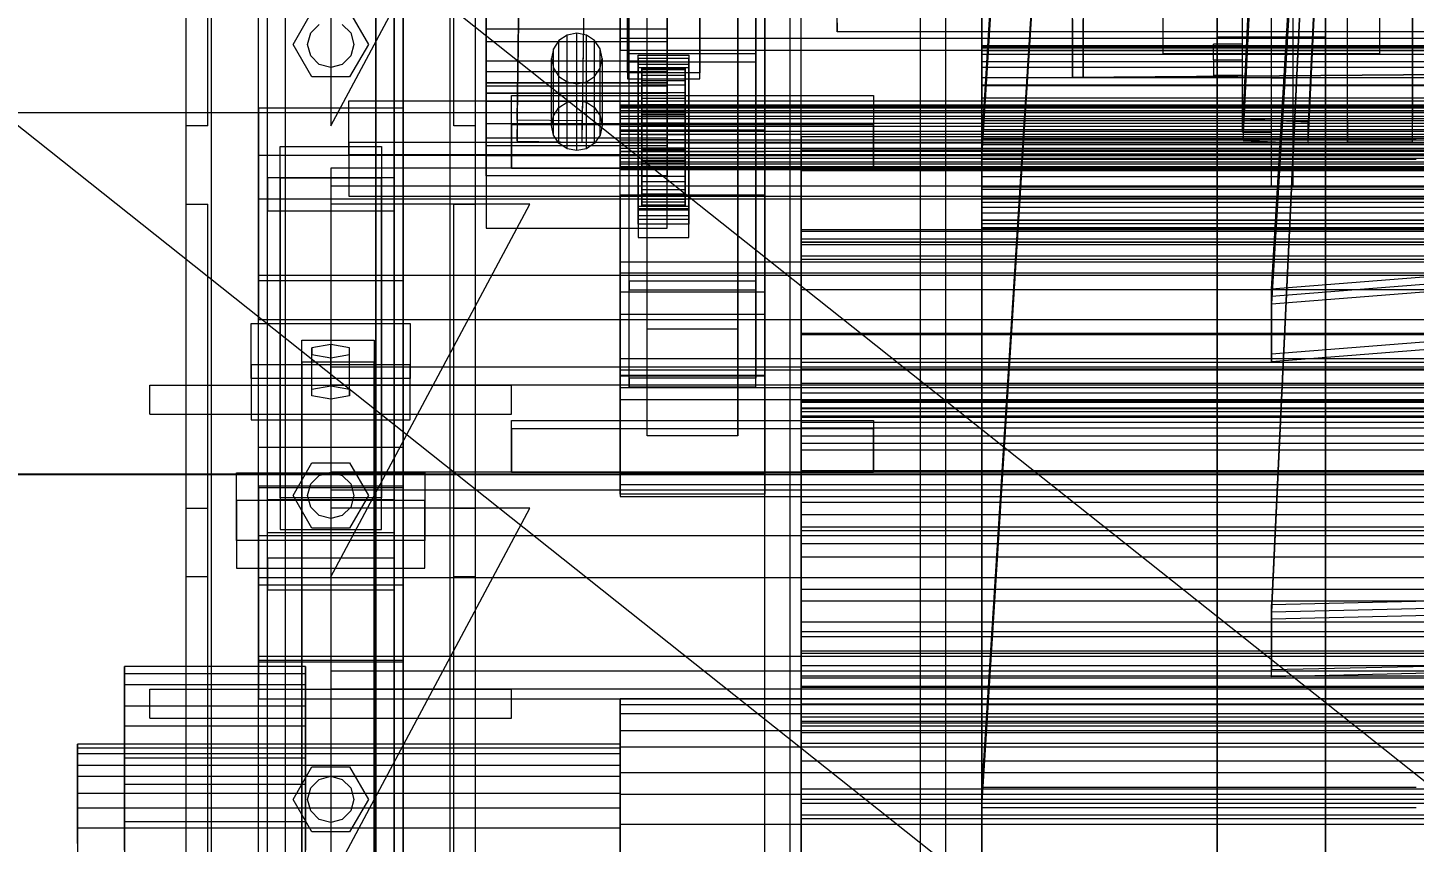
# Model space of a CAD drawing. Header units: millimetres. Extents: x -1970 to 34302, y -80068 to 6837.
# Drawn here: x -513.8 to -130.5, y -35401.8 to -35176.5 of the extents above; entities that cross this region are included whole.
import ezdxf

# ---------------------------------------------------------------- set-up
doc = ezdxf.new("R2010")
doc.units = ezdxf.units.MM
for name, color, linetype, lineweight in [('COTAS_O', 1, 'Continuous', 0), ('COTAS_P', 1, 'Continuous', 0), ('frontal_briquetadora', 7, 'Continuous', 0), ('frontal_C01', 7, 'Continuous', 0), ('frontal_C02', 7, 'Continuous', 0), ('frontal_C05', 7, 'Continuous', 0), ('frontal_C07', 7, 'Continuous', 0), ('frontal_mix-C02', 7, 'Continuous', 0), ('frontal_tolva-C01', 7, 'Continuous', 0), ('frontal_tolva_provisional', 7, 'Continuous', 0)]:
    doc.layers.add(name, color=color, linetype=linetype, lineweight=lineweight)
doc.dimstyles.new('R19_100', dxfattribs={"dimtxt": 250, "dimasz": 150, "dimexe": 150, "dimexo": 80, "dimgap": 100, "dimtad": 1, "dimtih": 1, "dimtoh": 1, "dimdsep": 46, "dimcen": 0.09, "dimadec": 0, "dimazin": 0, "dimtfac": 1, "dimtdec": 4, "dimtofl": 0, "dimtmove": 0, "dimatfit": 3, "dimfxl": 1, "dimtolj": 1, "dimtzin": 0, "dimarcsym": 0})

# ---------------------------------------------------------------- blocks, each defined once
blk = doc.blocks.new('*D41')
at = {"layer": 'COTAS_O', "color": 0, "lineweight": -2, "transparency": 16777216}
for p, q in [((-1480, -35920), (-1480, -35150)), ((490, -35920), (490, -35150)), ((-1330, -35300), (340, -35300))]:
    blk.add_line(p, q, dxfattribs=at)
at = {"layer": 'COTAS_O', "color": 0, "transparency": 16777216}
for points in [[(-1330, -35275), (-1330, -35325), (-1480, -35300)], [(340, -35275), (340, -35325), (490, -35300)]]:
    blk.add_solid(points, dxfattribs=at)
at = {"layer": 'Defpoints', "color": 0, "transparency": 16777216}
for p in [(490, -35300), (-1480, -36000), (490, -36000)]:
    blk.add_point(p, dxfattribs=at)
blk = doc.blocks.new('*D42')
at = {"layer": 'COTAS_P', "color": 0, "lineweight": -2, "transparency": 16777216}
for p, q in [((-724, -34900), (46, -34900)), ((-104, -35850), (-104, -35050)), ((-724, -36000), (46, -36000))]:
    blk.add_line(p, q, dxfattribs=at)
at = {"layer": 'COTAS_P', "color": 0, "transparency": 16777216}
for points in [[(-129, -35050), (-79, -35050), (-104, -34900)], [(-129, -35850), (-79, -35850), (-104, -36000)]]:
    blk.add_solid(points, dxfattribs=at)
at = {"layer": 'Defpoints', "color": 0, "transparency": 16777216}
for p in [(-804, -34900), (-104, -34900), (-804, -36000)]:
    blk.add_point(p, dxfattribs=at)
blk = doc.blocks.new('*D43')
at = {"layer": 'COTAS_P', "color": 0, "lineweight": -2, "transparency": 16777216}
for p, q in [((-804, -35920), (-804, -35150)), ((804, -35920), (804, -35150)), ((-654, -35300), (654, -35300))]:
    blk.add_line(p, q, dxfattribs=at)
at = {"layer": 'COTAS_P', "color": 0, "transparency": 16777216}
for points in [[(-654, -35275), (-654, -35325), (-804, -35300)], [(654, -35275), (654, -35325), (804, -35300)]]:
    blk.add_solid(points, dxfattribs=at)
at = {"layer": 'Defpoints', "color": 0, "transparency": 16777216}
for p in [(804, -35300), (-804, -36000), (804, -36000)]:
    blk.add_point(p, dxfattribs=at)

msp = doc.modelspace()

# ---------------------------------------------------------------- linework, layer by layer
at = {"layer": 'frontal_briquetadora'}
for p, q in [((-674.804, -34950), (340, -35756.525)), ((-720.639, -35041.307), (340, -35884.261))]:
    msp.add_line(p, q, dxfattribs=at)
at = {"layer": 'frontal_C01'}
for p, q in [((-250, -32681.31), (-250, -35586.788)), ((-250, -35591.549), (-250, -32686.07)), ((-470, -35975), (-470, -34032.596)), ((-463, -35975), (-463, -34032.596)), ((-397, -35975), (-397, -34032.596)), ((-390, -35975), (-390, -34032.596)), ((-470, -35975), (-470, -34793.537)), ((-463, -35975), (-463, -34793.537)), ((-397, -35975), (-397, -34793.537)), ((-390, -35975), (-390, -34793.537)), ((-450, -35198.763), (-450, -34833.511)), ((-410, -34833.511), (-410, -35198.763)), ((-228.298, -34851.15), (-250, -35207.289)), ((-250, -35213.008), (-228.298, -34856.869)), ((-450, -35246.391), (-450, -34881.139)), ((-410, -35246.391), (-410, -34881.139)), ((-450, -35292.538), (-450, -34927.286)), ((-410, -34927.286), (-410, -35292.538)), ((-442.5, -35575.013), (-442.5, -34933.521)), ((-417.5, -34933.521), (-417.5, -35575.013)), ((-447.5, -35218.011), (-447.5, -34941.771)), ((-412.5, -34941.771), (-412.5, -35218.011)), ((-447.5, -35227.142), (-447.5, -34950.902)), ((-412.5, -35227.142), (-412.5, -34950.902)), ((-442.5, -35600.645), (-442.5, -34959.153)), ((-417.5, -35600.645), (-417.5, -34959.153)), ((-450, -35330.64), (-450, -34965.388)), ((-410, -35330.64), (-410, -34965.388)), ((-200, -35071.254), (-200, -35183.653)), ((-140, -35183.653), (-140, -35083.745)), ((-185, -35483.3), (-185, -35086.74)), ((-155, -35086.74), (-155, -35483.3)), ((-185, -35092.828), (-185, -35489.388)), ((-155, -35489.388), (-155, -35092.828)), ((-200, -35159.839), (-200, -35183.653)), ((-140, -35183.653), (-140, -35159.839)), ((-185, -35179.112), (-185, -35173.024)), ((-185, -35570.047), (-185, -35173.024)), ((-155, -35173.024), (-155, -35179.112)), ((-155, -35173.024), (-155, -35570.047)), ((-155, -35179.112), (-185, -35179.112)), ((-185, -35179.112), (-185, -35576.135)), ((-155, -35576.135), (-155, -35179.112)), ((-200, -35183.653), (-140, -35183.653)), ((-410, -35198.763), (-450, -35198.763)), ((-450, -35198.763), (-450, -35246.391)), ((-450, -35564.015), (-450, -35198.763)), ((-410, -35246.391), (-410, -35198.763)), ((-410, -35198.763), (-410, -35564.015)), ((-300, -35232.406), (-300, -35206.577)), ((-300, -35206.577), (-300, -35210.404)), ((-300, -35206.577), (300, -35206.577)), ((-250, -35207.289), (-130, -35207.289)), ((-250, -35213.008), (-250, -35207.289)), ((-450, -35223.902), (-450, -35211.727)), ((-450, -35211.727), (450, -35211.727)), ((-450, -35245.066), (-450, -35211.727)), ((-300, -35210.404), (-300, -35235.722)), ((300, -35210.404), (-300, -35210.404)), ((-300, -35216.044), (-300, -35210.568)), ((-300, -35210.568), (-300, -35235.864)), ((300, -35210.568), (-300, -35210.568)), ((-130, -35213.008), (-250, -35213.008)), ((-300, -35240.609), (-300, -35216.044)), ((-300, -35216.044), (300, -35216.044)), ((-412.5, -35218.011), (-447.5, -35218.011)), ((-447.5, -35218.011), (-447.5, -35227.142)), ((-412.5, -35227.142), (-412.5, -35218.011)), ((450, -35223.902), (-450, -35223.902)), ((-450, -35223.902), (-450, -35257.241)), ((-447.5, -35227.142), (-412.5, -35227.142)), ((-300, -35235.722), (-300, -35232.406)), ((300, -35232.406), (-300, -35232.406)), ((-300, -35281.682), (-300, -35232.826)), ((-300, -35232.826), (300, -35232.826)), ((-300, -35234.953), (-300, -35232.826)), ((300, -35234.953), (-300, -35234.953)), ((-300, -35234.953), (-300, -35283.809)), ((-300, -35235.722), (300, -35235.722)), ((-300, -35235.864), (-300, -35240.609)), ((-300, -35235.864), (300, -35235.864)), ((300, -35236.544), (-300, -35236.544)), ((-300, -35236.544), (-300, -35284.172)), ((-300, -35236.544), (-300, -35239.588)), ((-300, -35287.216), (-300, -35239.588)), ((-300, -35239.588), (300, -35239.588)), ((300, -35240.609), (-300, -35240.609)), ((450, -35245.066), (-450, -35245.066)), ((-450, -35245.066), (-450, -35257.241)), ((-450, -35246.391), (-410, -35246.391)), ((-450, -35611.642), (-450, -35246.391)), ((-410, -35611.642), (-410, -35246.391)), ((-300, -35269.109), (-300, -35248.937)), ((-300, -35248.937), (-300, -35261.042)), ((-300, -35248.937), (300, -35248.937)), ((-452, -35273.564), (-452, -35258.345)), ((-452, -35258.345), (-408, -35258.345)), ((-452, -35269.775), (-452, -35258.345)), ((-450, -35257.241), (450, -35257.241)), ((-408, -35258.345), (-408, -35273.564)), ((-408, -35258.345), (-408, -35269.775)), ((-300, -35261.042), (-300, -35279.598)), ((300, -35261.042), (-300, -35261.042)), ((-300, -35274.803), (-300, -35261.49)), ((-300, -35261.49), (-300, -35279.986)), ((300, -35261.49), (-300, -35261.49)), ((-438, -35268.998), (-438, -35262.91)), ((-438, -35262.91), (-418, -35262.91)), ((-438, -35413.01), (-438, -35262.91)), ((-430, -35264.128), (-435.196, -35265.041)), ((-435.196, -35265.041), (-435.196, -35266.867)), ((-435.196, -35276.472), (-435.196, -35265.041)), ((-424.804, -35265.041), (-430, -35264.128)), ((-430, -35275.559), (-430, -35264.128)), ((-424.804, -35266.867), (-424.804, -35265.041)), ((-424.804, -35276.472), (-424.804, -35265.041)), ((-418, -35262.91), (-418, -35268.998)), ((-418, -35262.91), (-418, -35413.01)), ((-408, -35269.775), (-452, -35269.775)), ((-452, -35269.775), (-452, -35284.994)), ((-418, -35268.998), (-438, -35268.998)), ((-438, -35268.998), (-438, -35419.098)), ((-435.196, -35266.867), (-430, -35267.78)), ((-435.196, -35278.298), (-435.196, -35266.867)), ((-430, -35267.78), (-424.804, -35266.867)), ((-430, -35267.78), (-430, -35279.211)), ((-424.804, -35278.298), (-424.804, -35266.867)), ((-418, -35419.098), (-418, -35268.998)), ((-408, -35284.994), (-408, -35269.775)), ((-300, -35279.598), (-300, -35269.109)), ((300, -35269.109), (-300, -35269.109)), ((-408, -35273.564), (-452, -35273.564)), ((-452, -35273.564), (-452, -35284.994)), ((-408, -35284.994), (-408, -35273.564)), ((-300, -35307.851), (-300, -35270.858)), ((-300, -35270.858), (300, -35270.858)), ((-300, -35277.585), (-300, -35270.858)), ((-435.196, -35276.472), (-430, -35275.559)), ((-435.196, -35278.298), (-435.196, -35276.472)), ((-430, -35275.559), (-424.804, -35276.472)), ((-424.804, -35276.472), (-424.804, -35278.298)), ((-300, -35291.521), (-300, -35274.803)), ((-300, -35274.803), (300, -35274.803)), ((300, -35277.585), (-300, -35277.585)), ((-300, -35277.585), (-300, -35314.579)), ((-430, -35279.211), (-435.196, -35278.298)), ((-424.804, -35278.298), (-430, -35279.211)), ((-300, -35279.598), (300, -35279.598)), ((-300, -35279.986), (-300, -35291.521)), ((-300, -35279.986), (300, -35279.986)), ((-300, -35282.745), (-300, -35280.135)), ((-300, -35280.135), (-300, -35285.694)), ((300, -35280.135), (-300, -35280.135)), ((300, -35281.682), (-300, -35281.682)), ((-300, -35281.682), (-300, -35283.809)), ((300, -35281.934), (-300, -35281.934)), ((-300, -35281.934), (-300, -35315.571)), ((-300, -35281.934), (-300, -35289.333)), ((-452, -35284.994), (-408, -35284.994)), ((-300, -35293.346), (-300, -35282.745)), ((300, -35282.745), (-300, -35282.745)), ((-300, -35283.809), (300, -35283.809)), ((-300, -35284.172), (300, -35284.172)), ((-300, -35287.216), (-300, -35284.172)), ((-300, -35285.694), (-300, -35299.042)), ((300, -35285.694), (-300, -35285.694)), ((300, -35287.216), (-300, -35287.216)), ((-300, -35322.97), (-300, -35289.333)), ((-300, -35289.333), (300, -35289.333)), ((-450, -35330.64), (-450, -35292.538)), ((-450, -35292.538), (-410, -35292.538)), ((-450, -35474.007), (-450, -35292.538)), ((-410, -35292.538), (-410, -35330.64)), ((-410, -35292.538), (-410, -35474.007)), ((300, -35291.521), (-300, -35291.521)), ((-300, -35311.215), (-300, -35293.346)), ((300, -35293.346), (-300, -35293.346)), ((-300, -35299.042), (-300, -35319.271)), ((300, -35299.042), (-300, -35299.042)), ((-447.5, -35316.154), (-447.5, -35307.023)), ((-447.5, -35307.023), (-412.5, -35307.023)), ((-447.5, -35583.263), (-447.5, -35307.023)), ((-412.5, -35307.023), (-412.5, -35316.154)), ((-412.5, -35307.023), (-412.5, -35583.263)), ((300, -35307.851), (-300, -35307.851)), ((-300, -35307.851), (-300, -35314.579)), ((-300, -35335.135), (-300, -35311.215)), ((300, -35311.215), (-300, -35311.215)), ((-412.5, -35316.154), (-447.5, -35316.154)), ((-447.5, -35592.394), (-447.5, -35316.154)), ((-412.5, -35592.394), (-412.5, -35316.154)), ((-300, -35314.579), (300, -35314.579)), ((-300, -35315.571), (300, -35315.571)), ((-300, -35322.97), (-300, -35315.571)), ((-300, -35319.271), (-300, -35345.001)), ((300, -35319.271), (-300, -35319.271)), ((300, -35322.97), (-300, -35322.97)), ((-410, -35330.64), (-450, -35330.64)), ((-450, -35512.109), (-450, -35330.64)), ((-410, -35512.109), (-410, -35330.64)), ((-300, -35340.885), (-300, -35331.774)), ((-300, -35331.774), (-300, -35348.914)), ((-300, -35331.774), (300, -35331.774)), ((-300, -35363.475), (-300, -35335.135)), ((300, -35335.135), (-300, -35335.135)), ((-300, -35355.736), (-300, -35340.885)), ((300, -35340.885), (-300, -35340.885)), ((-300, -35358.712), (-300, -35343.493)), ((-300, -35343.493), (300, -35343.493)), ((-300, -35353.019), (-300, -35343.493)), ((-300, -35345.001), (-300, -35374.479)), ((300, -35345.001), (-300, -35345.001)), ((-300, -35348.914), (-300, -35355.736)), ((300, -35348.914), (-300, -35348.914)), ((-300, -35367.107), (-300, -35349.525)), ((-300, -35349.525), (-300, -35356.266)), ((300, -35349.525), (-300, -35349.525)), ((-487, -35358.227), (-487, -35353.163)), ((-487, -35353.163), (-487, -35355.23)), ((-437, -35353.163), (-487, -35353.163)), ((-437, -35355.23), (-437, -35353.163)), ((-437, -35353.163), (-437, -35358.227)), ((300, -35353.019), (-300, -35353.019)), ((-300, -35353.019), (-300, -35368.238)), ((-487, -35355.23), (-487, -35364.113)), ((-437, -35355.23), (-487, -35355.23)), ((-487, -35369.651), (-487, -35358.227)), ((-437, -35358.227), (-487, -35358.227)), ((-437, -35364.113), (-437, -35355.23)), ((-437, -35358.227), (-437, -35369.651)), ((-300, -35355.736), (300, -35355.736)), ((-300, -35356.266), (-300, -35371.5)), ((-300, -35356.266), (300, -35356.266)), ((-350, -35366.226), (-350, -35362.132)), ((-350, -35362.132), (-350, -35363.803)), ((350, -35362.132), (-350, -35362.132)), ((300, -35358.712), (-300, -35358.712)), ((-300, -35358.712), (-300, -35368.238)), ((300, -35358.959), (-300, -35358.959)), ((-300, -35358.959), (-300, -35369.593)), ((-300, -35358.959), (-300, -35368.73)), ((-487, -35364.113), (-487, -35378.459)), ((-437, -35364.113), (-487, -35364.113)), ((-437, -35378.459), (-437, -35364.113)), ((-350, -35363.803), (-350, -35370.985)), ((350, -35363.803), (-350, -35363.803)), ((-350, -35375.462), (-350, -35366.226)), ((350, -35366.226), (-350, -35366.226)), ((-300, -35394.304), (-300, -35363.475)), ((-300, -35363.475), (300, -35363.475)), ((-487, -35385.694), (-487, -35369.651)), ((-437, -35369.651), (-487, -35369.651)), ((-437, -35369.651), (-437, -35385.694)), ((-300, -35371.5), (-300, -35367.107)), ((-300, -35367.107), (300, -35367.107)), ((-300, -35368.238), (300, -35368.238)), ((-300, -35379.364), (-300, -35368.73)), ((-300, -35368.73), (300, -35368.73)), ((-300, -35369.593), (300, -35369.593)), ((-300, -35379.364), (-300, -35369.593)), ((-350, -35370.985), (-350, -35382.583)), ((350, -35370.985), (-350, -35370.985)), ((300, -35371.5), (-300, -35371.5)), ((-500, -35377.336), (-500, -35374.589)), ((-500, -35374.589), (-500, -35375.71)), ((-350, -35374.589), (-500, -35374.589)), ((-500, -35375.71), (-500, -35380.529)), ((-350, -35375.71), (-500, -35375.71)), ((-500, -35383.534), (-500, -35377.336)), ((-350, -35377.336), (-500, -35377.336)), ((-350, -35375.71), (-350, -35374.589)), ((-350, -35374.589), (-350, -35377.336)), ((-350, -35388.434), (-350, -35375.462)), ((350, -35375.462), (-350, -35375.462)), ((-350, -35380.529), (-350, -35375.71)), ((-350, -35377.336), (-350, -35383.534)), ((-300, -35374.479), (-300, -35405.696)), ((300, -35374.479), (-300, -35374.479)), ((-500, -35380.529), (-500, -35388.313)), ((-350, -35380.529), (-500, -35380.529)), ((-487, -35378.459), (-487, -35396.084)), ((-437, -35378.459), (-487, -35378.459)), ((-437, -35396.084), (-437, -35378.459)), ((-350, -35388.313), (-350, -35380.529)), ((300, -35379.364), (-300, -35379.364)), ((-500, -35392.238), (-500, -35383.534)), ((-350, -35383.534), (-500, -35383.534)), ((-350, -35382.583), (-350, -35396.834)), ((350, -35382.583), (-350, -35382.583)), ((-350, -35383.534), (-350, -35392.238)), ((-500, -35388.313), (-500, -35397.875)), ((-350, -35388.313), (-500, -35388.313)), ((-487, -35403.916), (-487, -35385.694)), ((-487, -35385.694), (-437, -35385.694)), ((-437, -35385.694), (-437, -35403.916)), ((-350, -35397.875), (-350, -35388.313)), ((-350, -35403.166), (-350, -35388.434)), ((-350, -35388.434), (350, -35388.434)), ((-500, -35402.125), (-500, -35392.238)), ((-500, -35392.238), (-350, -35392.238)), ((-350, -35392.238), (-350, -35402.125)), ((-487, -35396.084), (-487, -35414.306)), ((-437, -35396.084), (-487, -35396.084)), ((-437, -35414.306), (-437, -35396.084)), ((-350, -35396.834), (-350, -35411.566)), ((350, -35396.834), (-350, -35396.834)), ((-300, -35425.521), (-300, -35394.304)), ((300, -35394.304), (-300, -35394.304)), ((-500, -35397.875), (-500, -35407.762)), ((-350, -35397.875), (-500, -35397.875)), ((-350, -35407.762), (-350, -35397.875))]:
    msp.add_line(p, q, dxfattribs=at)
at = {"layer": 'frontal_C02'}
for p, q in [((-250, -32976.99), (-250, -35767.535)), ((-250, -35772.314), (-250, -32981.769)), ((-470, -35975), (-470, -33576.746)), ((-463, -35975), (-463, -33576.746)), ((-397, -35975), (-397, -33576.746)), ((-390, -35975), (-390, -33576.746)), ((-470, -35975), (-470, -34072.136)), ((-463, -35975), (-463, -34072.136)), ((-397, -35975), (-397, -34072.136)), ((-390, -35975), (-390, -34072.136)), ((-470, -35975), (-470, -34861.253)), ((-463, -35975), (-463, -34861.253)), ((-397, -35975), (-397, -34861.253)), ((-390, -35975), (-390, -34861.253)), ((-450, -35303.643), (-450, -34952.924)), ((-410, -34952.924), (-410, -35303.643)), ((-450, -35351.46), (-450, -35000.741)), ((-410, -35351.46), (-410, -35000.741)), ((-378.512, -35202.053), (-375.644, -35008.286)), ((-357.646, -35008.53), (-360.514, -35202.297)), ((-378.512, -35207.899), (-375.644, -35014.132)), ((-360.514, -35208.143), (-357.646, -35014.376)), ((-228.298, -35041.759), (-250, -35386.528)), ((-250, -35392.269), (-228.298, -35047.5)), ((-450, -35477.439), (-450, -35126.72)), ((-410, -35126.72), (-410, -35477.439)), ((-442.5, -35601.333), (-442.5, -35132.029)), ((-417.5, -35132.029), (-417.5, -35601.333)), ((-447.5, -35323.167), (-447.5, -35141.463)), ((-412.5, -35141.463), (-412.5, -35323.167)), ((-177.811, -35201.848), (-174.943, -35142.471)), ((-156.962, -35143.265), (-159.83, -35202.642)), ((-447.5, -35331.935), (-447.5, -35150.231)), ((-412.5, -35331.935), (-412.5, -35150.231)), ((-177.811, -35207.694), (-174.943, -35148.317)), ((-159.83, -35208.488), (-156.962, -35149.112)), ((-149, -35202.244), (-149, -35156.722)), ((-131, -35156.722), (-131, -35202.244)), ((-442.5, -35628.97), (-442.5, -35159.666)), ((-417.5, -35628.97), (-417.5, -35159.666)), ((-149, -35208.089), (-149, -35162.567)), ((-131, -35208.089), (-131, -35162.567)), ((-450, -35515.692), (-450, -35164.974)), ((-410, -35515.692), (-410, -35164.974)), ((-425, -35211.633), (-425, -35196.786)), ((-425, -35196.786), (425, -35196.786)), ((-425, -35208.262), (-425, -35196.786)), ((-360.514, -35202.297), (-378.512, -35202.053)), ((-378.512, -35202.053), (-378.512, -35207.899)), ((-360.514, -35208.143), (-360.514, -35202.297)), ((-159.83, -35202.642), (-177.811, -35201.848)), ((-177.811, -35201.848), (-177.811, -35207.694)), ((-159.83, -35208.488), (-159.83, -35202.642)), ((-131, -35202.244), (-149, -35202.244)), ((-149, -35202.244), (-149, -35208.089)), ((-131, -35208.089), (-131, -35202.244)), ((425, -35208.262), (-425, -35208.262)), ((-425, -35208.262), (-425, -35223.11)), ((-378.512, -35207.899), (-360.514, -35208.143)), ((-177.811, -35207.694), (-159.83, -35208.488)), ((-149, -35208.089), (-131, -35208.089)), ((-444, -35218.157), (-444, -35209.389)), ((-444, -35209.389), (-416, -35209.389)), ((-444, -35306.517), (-444, -35209.389)), ((425, -35211.633), (-425, -35211.633)), ((-425, -35211.633), (-425, -35223.11)), ((-416, -35209.389), (-416, -35218.157)), ((-416, -35209.389), (-416, -35306.517)), ((-416, -35218.157), (-444, -35218.157)), ((-444, -35218.157), (-444, -35315.285)), ((-416, -35315.285), (-416, -35218.157)), ((-425, -35223.11), (425, -35223.11)), ((-456, -35318.341), (-456, -35299.636)), ((-456, -35299.636), (-404, -35299.636)), ((-456, -35307.287), (-456, -35299.636)), ((-404, -35299.636), (-404, -35318.341)), ((-404, -35299.636), (-404, -35307.287)), ((-410, -35303.277), (-450, -35303.277)), ((-450, -35303.277), (-450, -35351.825)), ((-450, -35590.878), (-450, -35303.277)), ((-450, -35351.46), (-450, -35303.643)), ((-450, -35303.643), (-410, -35303.643)), ((-410, -35351.825), (-410, -35303.277)), ((-410, -35303.277), (-410, -35590.878)), ((-410, -35303.643), (-410, -35351.46)), ((-404, -35307.287), (-456, -35307.287)), ((-456, -35307.287), (-456, -35325.992)), ((-416, -35306.517), (-444, -35306.517)), ((-444, -35306.517), (-444, -35315.285)), ((-416, -35315.285), (-416, -35306.517)), ((-404, -35325.992), (-404, -35307.287)), ((-444, -35315.285), (-416, -35315.285)), ((-404, -35318.341), (-456, -35318.341)), ((-456, -35318.341), (-456, -35325.992)), ((-450, -35328.615), (-450, -35316.924)), ((-450, -35316.924), (450, -35316.924)), ((-450, -35350.396), (-450, -35316.924)), ((-404, -35325.992), (-404, -35318.341)), ((-412.5, -35323.167), (-447.5, -35323.167)), ((-447.5, -35323.167), (-447.5, -35331.935)), ((-412.5, -35331.935), (-412.5, -35323.167)), ((-456, -35325.992), (-404, -35325.992)), ((450, -35328.615), (-450, -35328.615)), ((-450, -35328.615), (-450, -35362.087)), ((-447.5, -35331.935), (-412.5, -35331.935)), ((450, -35350.396), (-450, -35350.396)), ((-450, -35350.396), (-450, -35362.087)), ((-410, -35351.46), (-450, -35351.46)), ((-450, -35351.825), (-410, -35351.825)), ((-450, -35639.425), (-450, -35351.825)), ((-410, -35639.425), (-410, -35351.825)), ((-450, -35362.087), (450, -35362.087)), ((-300, -35412.781), (-300, -35387.01)), ((-300, -35387.01), (-300, -35391.059)), ((-300, -35387.01), (300, -35387.01)), ((-250, -35386.528), (-130, -35386.528)), ((-250, -35392.269), (-250, -35386.528)), ((-300, -35395.193), (-300, -35389.935)), ((-300, -35389.935), (-300, -35415.315)), ((300, -35389.935), (-300, -35389.935)), ((-300, -35391.059), (-300, -35416.29)), ((300, -35391.059), (-300, -35391.059)), ((-130, -35392.269), (-250, -35392.269)), ((-300, -35419.872), (-300, -35395.193)), ((-300, -35395.193), (300, -35395.193))]:
    msp.add_line(p, q, dxfattribs=at)
at = {"layer": 'frontal_C05'}
for p, q in [((-310, -35980), (-310, -35030)), ((-303, -35980), (-303, -35030)), ((-267, -35980), (-267, -35030)), ((-260, -35980), (-260, -35030))]:
    msp.add_line(p, q, dxfattribs=at)
at = {"layer": 'frontal_C07'}
for p, q in [((-250, -34874.757), (-250, -35224.757)), ((-250, -35229.741), (-250, -34879.741)), ((-342.5, -35259.776), (-342.5, -35073.516)), ((-317.5, -35073.516), (-317.5, -35259.776)), ((-347.5, -35246.609), (-347.5, -35087.128)), ((-347.5, -35249.023), (-347.5, -35089.542)), ((-312.5, -35087.128), (-312.5, -35246.609)), ((-312.5, -35249.023), (-312.5, -35089.542)), ((-470, -35203.648), (-470, -35100.648)), ((-464, -35203.648), (-464, -35100.648)), ((-430, -35203.648), (-375, -35100.648)), ((-430, -35100.648), (-430, -35203.648)), ((-396, -35203.648), (-396, -35100.648)), ((-390, -35203.648), (-390, -35100.648)), ((-342.5, -35289.414), (-342.5, -35103.154)), ((-317.5, -35289.414), (-317.5, -35103.154)), ((-350, -35204.822), (-350, -35108.27)), ((-310, -35204.822), (-310, -35108.27)), ((-350, -35222.897), (-350, -35126.345)), ((-310, -35126.345), (-310, -35222.897)), ((-350, -35179.558), (-350, -35144.671)), ((-350, -35147.89), (-350, -35182.776)), ((-348, -35189.033), (-348, -35151.754)), ((-348, -35153.363), (-348, -35190.642)), ((-328, -35151.754), (-328, -35189.033)), ((-328, -35190.642), (-328, -35153.363)), ((-470, -35975), (-470, -35158.648)), ((-463, -35975), (-463, -35158.648)), ((-397, -35975), (-397, -35158.648)), ((-390, -35975), (-390, -35158.648)), ((-387, -35180.452), (-387, -35164.434)), ((-350, -35204.822), (-350, -35164.951)), ((-337, -35164.434), (-337, -35180.452)), ((-310, -35164.951), (-310, -35204.822)), ((-250, -35182.152), (-250, -35163.52)), ((-440.4, -35181.148), (-435.2, -35172.141)), ((-424.8, -35172.141), (-419.6, -35181.148)), ((-387, -35171.422), (-387, -35185.8)), ((-350, -35210.856), (-350, -35170.986)), ((-337, -35185.8), (-337, -35171.422)), ((-310, -35170.986), (-310, -35210.856)), ((-436.4, -35181.148), (-435.543, -35177.948)), ((-435.543, -35177.948), (-433.2, -35175.605)), ((-426.8, -35175.605), (-424.457, -35177.948)), ((-424.457, -35177.948), (-423.6, -35181.148)), ((-387, -35196.955), (-387, -35176.841)), ((-387, -35176.841), (-337, -35176.841)), ((-387, -35191.792), (-387, -35176.841)), ((-362, -35178.065), (-364.679, -35178.597)), ((-359.321, -35178.597), (-362, -35178.065)), ((-362, -35196.571), (-362, -35178.065)), ((-350, -35272.735), (-350, -35176.183)), ((-337, -35176.841), (-337, -35196.955)), ((-337, -35176.841), (-337, -35191.792)), ((-310, -35272.735), (-310, -35176.183)), ((-250, -35175.177), (-250, -35192.604)), ((-435.2, -35190.155), (-440.4, -35181.148)), ((-435.543, -35184.348), (-436.4, -35181.148)), ((-419.6, -35181.148), (-424.8, -35190.155)), ((-423.6, -35181.148), (-424.457, -35184.348)), ((-387, -35191.834), (-387, -35180.452)), ((-337, -35180.452), (-387, -35180.452)), ((-366.95, -35180.109), (-368.467, -35182.373)), ((-364.679, -35178.597), (-366.95, -35180.109)), ((-366.95, -35198.615), (-366.95, -35180.109)), ((-364.679, -35197.102), (-364.679, -35178.597)), ((-357.05, -35180.109), (-359.321, -35178.597)), ((-359.321, -35197.102), (-359.321, -35178.597)), ((-355.533, -35182.373), (-357.05, -35180.109)), ((-357.05, -35198.615), (-357.05, -35180.109)), ((350, -35179.558), (-350, -35179.558)), ((-350, -35179.558), (-350, -35182.776)), ((-337, -35180.452), (-337, -35191.834)), ((-250, -35182.856), (-250, -35181.465)), ((-250, -35181.465), (-250, -35181.799)), ((-250, -35181.465), (250, -35181.465)), ((-250, -35181.799), (-250, -35183.835)), ((-250, -35181.799), (250, -35181.799)), ((-250, -35198.594), (-250, -35182.152)), ((250, -35182.152), (-250, -35182.152)), ((-433.2, -35186.69), (-435.543, -35184.348)), ((-424.457, -35184.348), (-426.8, -35186.69)), ((-387, -35185.8), (-387, -35194.729)), ((-337, -35185.8), (-387, -35185.8)), ((-368.467, -35182.373), (-369, -35185.043)), ((-369, -35185.043), (-368.467, -35187.713)), ((-369, -35203.548), (-369, -35185.043)), ((-368.467, -35200.878), (-368.467, -35182.373)), ((-355, -35185.043), (-355.533, -35182.373)), ((-355.533, -35200.878), (-355.533, -35182.373)), ((-355.533, -35187.713), (-355, -35185.043)), ((-355, -35185.043), (-355, -35203.548)), ((-350, -35182.776), (350, -35182.776)), ((-347.5, -35186.093), (-347.5, -35183.68)), ((-347.5, -35183.68), (-312.5, -35183.68)), ((-347.5, -35273.388), (-347.5, -35183.68)), ((-312.5, -35186.093), (-347.5, -35186.093)), ((-347.5, -35275.802), (-347.5, -35186.093)), ((-345, -35185.046), (-345, -35184.08)), ((-345, -35184.08), (-331, -35184.08)), ((-345, -35225.944), (-345, -35184.08)), ((-331, -35185.046), (-345, -35185.046)), ((-345, -35185.046), (-345, -35226.91)), ((-337, -35194.729), (-337, -35185.8)), ((-331, -35184.08), (-331, -35185.046)), ((-331, -35184.08), (-331, -35225.944)), ((-331, -35226.91), (-331, -35185.046)), ((-312.5, -35183.68), (-312.5, -35186.093)), ((-312.5, -35183.68), (-312.5, -35273.388)), ((-312.5, -35275.802), (-312.5, -35186.093)), ((-250, -35185.879), (-250, -35182.856)), ((-250, -35182.856), (250, -35182.856)), ((-250, -35183.835), (-250, -35187.435)), ((-250, -35183.835), (250, -35183.835)), ((-250, -35190.325), (-250, -35185.879)), ((-250, -35185.879), (250, -35185.879)), ((-430, -35187.548), (-433.2, -35186.69)), ((-426.8, -35186.69), (-430, -35187.548)), ((-387, -35203.092), (-387, -35188.609)), ((-387, -35188.609), (-337, -35188.609)), ((-387, -35194.59), (-387, -35188.609)), ((-368.467, -35187.713), (-366.95, -35189.976)), ((-368.467, -35206.219), (-368.467, -35187.713)), ((-366.95, -35189.976), (-364.679, -35191.489)), ((-366.95, -35208.482), (-366.95, -35189.976)), ((-359.321, -35191.489), (-357.05, -35189.976)), ((-357.05, -35189.976), (-355.533, -35187.713)), ((-357.05, -35208.482), (-357.05, -35189.976)), ((-355.533, -35206.219), (-355.533, -35187.713)), ((-328, -35189.033), (-348, -35189.033)), ((-348, -35189.033), (-348, -35190.642)), ((-345, -35187.621), (-345, -35186.655)), ((-345, -35186.655), (-331, -35186.655)), ((-345, -35228.519), (-345, -35186.655)), ((-331, -35187.621), (-345, -35187.621)), ((-345, -35187.621), (-345, -35229.484)), ((-344, -35197.812), (-344, -35187.844)), ((-344, -35187.844), (-344, -35188.094)), ((-344, -35187.844), (-332, -35187.844)), ((-344, -35188.885), (-344, -35187.844)), ((-344, -35197.93), (-344, -35188.094)), ((-344, -35188.094), (-344, -35189.617)), ((-344, -35188.094), (-332, -35188.094)), ((-344, -35198.305), (-344, -35188.885)), ((-344, -35188.885), (-332, -35188.885)), ((-344, -35191.146), (-344, -35188.885)), ((-344, -35198.651), (-344, -35189.617)), ((-344, -35189.617), (-344, -35192.31)), ((-344, -35189.617), (-332, -35189.617)), ((-337, -35188.609), (-337, -35203.092)), ((-337, -35188.609), (-337, -35194.59)), ((-332, -35188.094), (-332, -35187.844)), ((-332, -35187.844), (-332, -35197.812)), ((-332, -35187.844), (-332, -35188.885)), ((-332, -35189.617), (-332, -35188.094)), ((-332, -35188.094), (-332, -35197.93)), ((-332, -35188.885), (-332, -35198.305)), ((-332, -35188.885), (-332, -35191.146)), ((-332, -35192.31), (-332, -35189.617)), ((-332, -35189.617), (-332, -35198.651)), ((-331, -35186.655), (-331, -35187.621)), ((-331, -35186.655), (-331, -35228.519)), ((-331, -35229.484), (-331, -35187.621)), ((-328, -35190.642), (-328, -35189.033)), ((-250, -35187.435), (-250, -35192.354)), ((-250, -35187.435), (250, -35187.435)), ((-424.8, -35190.155), (-435.2, -35190.155)), ((-337, -35191.792), (-387, -35191.792)), ((-387, -35191.792), (-387, -35211.907)), ((-387, -35196.848), (-387, -35191.834)), ((-337, -35191.834), (-387, -35191.834)), ((-387, -35207.079), (-387, -35192.597)), ((-387, -35192.597), (-337, -35192.597)), ((-387, -35217.515), (-387, -35192.597)), ((-364.679, -35191.489), (-362, -35192.02)), ((-364.679, -35209.995), (-364.679, -35191.489)), ((-362, -35192.02), (-359.321, -35191.489)), ((-362, -35210.526), (-362, -35192.02)), ((-359.321, -35209.995), (-359.321, -35191.489)), ((-348, -35190.642), (-328, -35190.642)), ((-344, -35199.376), (-344, -35191.146)), ((-344, -35191.146), (-332, -35191.146)), ((-344, -35194.472), (-344, -35191.146)), ((-344, -35199.927), (-344, -35192.31)), ((-344, -35192.31), (-344, -35195.989)), ((-344, -35192.31), (-332, -35192.31)), ((-337, -35211.907), (-337, -35191.792)), ((-337, -35191.834), (-337, -35196.848)), ((-337, -35192.597), (-337, -35207.079)), ((-337, -35192.597), (-337, -35217.515)), ((-332, -35191.146), (-332, -35199.376)), ((-332, -35191.146), (-332, -35194.472)), ((-332, -35195.989), (-332, -35192.31)), ((-332, -35192.31), (-332, -35199.927)), ((-250, -35195.893), (-250, -35190.325)), ((-250, -35190.325), (250, -35190.325)), ((-250, -35192.354), (-250, -35198.256)), ((-250, -35192.354), (250, -35192.354)), ((-250, -35192.604), (-250, -35207.128)), ((250, -35192.604), (-250, -35192.604)), ((-337, -35194.59), (-387, -35194.59)), ((-387, -35194.59), (-387, -35209.073)), ((-387, -35194.729), (-387, -35196.848)), ((-337, -35194.729), (-387, -35194.729)), ((-337, -35196.848), (-387, -35196.848)), ((-337, -35196.955), (-387, -35196.955)), ((-387, -35196.955), (-387, -35211.907)), ((-380, -35203.361), (-380, -35195.288)), ((-380, -35195.288), (-280, -35195.288)), ((-380, -35215.361), (-380, -35195.288)), ((-366.95, -35198.615), (-364.679, -35197.102)), ((-364.679, -35197.102), (-362, -35196.571)), ((-362, -35196.571), (-359.321, -35197.102)), ((-359.321, -35197.102), (-357.05, -35198.615)), ((-344, -35200.951), (-344, -35194.472)), ((-344, -35194.472), (-332, -35194.472)), ((-344, -35198.637), (-344, -35194.472)), ((-344, -35201.67), (-344, -35195.989)), ((-344, -35195.989), (-344, -35200.404)), ((-344, -35195.989), (-332, -35195.989)), ((-337, -35209.073), (-337, -35194.59)), ((-337, -35196.848), (-337, -35194.729)), ((-337, -35211.907), (-337, -35196.955)), ((-332, -35194.472), (-332, -35200.951)), ((-332, -35194.472), (-332, -35198.637)), ((-332, -35200.404), (-332, -35195.989)), ((-332, -35195.989), (-332, -35201.67)), ((-280, -35195.288), (-280, -35203.361)), ((-280, -35195.288), (-280, -35215.361)), ((-250, -35202.204), (-250, -35195.893)), ((-250, -35195.893), (250, -35195.893)), ((-369, -35203.548), (-368.467, -35200.878)), ((-368.467, -35200.878), (-366.95, -35198.615)), ((-357.05, -35198.615), (-355.533, -35200.878)), ((-355.533, -35200.878), (-355, -35203.548)), ((-350, -35198.305), (-350, -35197.812)), ((-350, -35197.812), (-350, -35197.93)), ((-350, -35197.812), (350, -35197.812)), ((-350, -35197.93), (-350, -35198.651)), ((-350, -35197.93), (350, -35197.93)), ((-350, -35199.376), (-350, -35198.305)), ((-350, -35198.305), (350, -35198.305)), ((-350, -35198.651), (-350, -35199.927)), ((-350, -35198.651), (350, -35198.651)), ((-350, -35200.951), (-350, -35199.376)), ((-350, -35199.376), (350, -35199.376)), ((-350, -35199.927), (-350, -35201.67)), ((-350, -35199.927), (350, -35199.927)), ((-350, -35202.924), (-350, -35200.951)), ((-350, -35200.951), (350, -35200.951)), ((-344, -35197.93), (-344, -35197.812)), ((-332, -35197.812), (-344, -35197.812)), ((-344, -35197.812), (-344, -35198.305)), ((-344, -35198.651), (-344, -35197.93)), ((-332, -35197.93), (-344, -35197.93)), ((-332, -35198.305), (-344, -35198.305)), ((-344, -35198.305), (-344, -35199.376)), ((-344, -35202.924), (-344, -35198.637)), ((-344, -35198.637), (-332, -35198.637)), ((-344, -35203.357), (-344, -35198.637)), ((-344, -35199.927), (-344, -35198.651)), ((-332, -35198.651), (-344, -35198.651)), ((-332, -35199.376), (-344, -35199.376)), ((-344, -35199.376), (-344, -35200.951)), ((-344, -35201.67), (-344, -35199.927)), ((-332, -35199.927), (-344, -35199.927)), ((-344, -35203.761), (-344, -35200.404)), ((-344, -35200.404), (-344, -35205.254)), ((-344, -35200.404), (-332, -35200.404)), ((-332, -35200.951), (-344, -35200.951)), ((-344, -35200.951), (-344, -35202.924)), ((-332, -35197.812), (-332, -35197.93)), ((-332, -35198.305), (-332, -35197.812)), ((-332, -35197.93), (-332, -35198.651)), ((-332, -35199.376), (-332, -35198.305)), ((-332, -35198.637), (-332, -35202.924)), ((-332, -35198.637), (-332, -35203.357)), ((-332, -35198.651), (-332, -35199.927)), ((-332, -35200.951), (-332, -35199.376)), ((-332, -35199.927), (-332, -35201.67)), ((-332, -35205.254), (-332, -35200.404)), ((-332, -35200.404), (-332, -35203.761)), ((-332, -35202.924), (-332, -35200.951)), ((-250, -35198.256), (-250, -35204.739)), ((-250, -35198.256), (250, -35198.256)), ((-250, -35211.724), (-250, -35198.594)), ((250, -35198.594), (-250, -35198.594)), ((-464, -35203.648), (-470, -35203.648)), ((-390, -35203.648), (-396, -35203.648)), ((-337, -35203.092), (-387, -35203.092)), ((-387, -35203.092), (-387, -35209.073)), ((-280, -35203.361), (-380, -35203.361)), ((-380, -35203.361), (-380, -35215.361)), ((-368.467, -35206.219), (-369, -35203.548)), ((-355, -35203.548), (-355.533, -35206.219)), ((-350, -35201.67), (-350, -35203.761)), ((-350, -35201.67), (350, -35201.67)), ((-350, -35205.16), (-350, -35202.924)), ((-350, -35202.924), (350, -35202.924)), ((-350, -35203.761), (-350, -35206.058)), ((-350, -35203.761), (350, -35203.761)), ((-310, -35204.822), (-350, -35204.822)), ((-350, -35210.856), (-350, -35204.822)), ((-350, -35207.507), (-350, -35205.16)), ((-350, -35205.16), (350, -35205.16)), ((-344, -35203.761), (-344, -35201.67)), ((-332, -35201.67), (-344, -35201.67)), ((-332, -35202.924), (-344, -35202.924)), ((-344, -35202.924), (-344, -35205.16)), ((-344, -35205.16), (-344, -35203.357)), ((-344, -35203.357), (-332, -35203.357)), ((-344, -35208.311), (-344, -35203.357)), ((-344, -35206.058), (-344, -35203.761)), ((-332, -35203.761), (-344, -35203.761)), ((-332, -35205.16), (-344, -35205.16)), ((-344, -35205.16), (-344, -35207.507)), ((-344, -35205.254), (-344, -35206.058)), ((-332, -35205.254), (-344, -35205.254)), ((-344, -35205.254), (-344, -35210.207)), ((-337, -35209.073), (-337, -35203.092)), ((-332, -35201.67), (-332, -35203.761)), ((-332, -35205.16), (-332, -35202.924)), ((-332, -35203.357), (-332, -35205.16)), ((-332, -35203.357), (-332, -35208.311)), ((-332, -35203.761), (-332, -35206.058)), ((-332, -35207.507), (-332, -35205.16)), ((-332, -35206.058), (-332, -35205.254)), ((-332, -35210.207), (-332, -35205.254)), ((-310, -35210.856), (-310, -35204.822)), ((-280, -35215.361), (-280, -35203.361)), ((-250, -35208.826), (-250, -35202.204)), ((-250, -35202.204), (250, -35202.204)), ((-250, -35204.739), (-250, -35211.361)), ((250, -35204.739), (-250, -35204.739)), ((-337, -35207.079), (-387, -35207.079)), ((-387, -35207.079), (-387, -35231.998)), ((-387, -35209.073), (-337, -35209.073)), ((-366.95, -35208.482), (-368.467, -35206.219)), ((-364.679, -35209.995), (-366.95, -35208.482)), ((-357.05, -35208.482), (-359.321, -35209.995)), ((-355.533, -35206.219), (-357.05, -35208.482)), ((-350, -35206.058), (-350, -35208.405)), ((350, -35206.058), (-350, -35206.058)), ((-350, -35209.804), (-350, -35207.507)), ((-350, -35207.507), (350, -35207.507)), ((-350, -35208.405), (-350, -35210.641)), ((-350, -35208.405), (350, -35208.405)), ((-344, -35206.058), (-332, -35206.058)), ((-344, -35208.405), (-344, -35206.058)), ((-344, -35207.507), (-344, -35208.311)), ((-332, -35207.507), (-344, -35207.507)), ((-344, -35207.507), (-344, -35209.804)), ((-344, -35208.311), (-332, -35208.311)), ((-344, -35213.161), (-344, -35208.311)), ((-344, -35210.641), (-344, -35208.405)), ((-344, -35208.405), (-344, -35210.207)), ((-332, -35208.405), (-344, -35208.405)), ((-337, -35231.998), (-337, -35207.079)), ((-332, -35206.058), (-332, -35208.405)), ((-332, -35208.311), (-332, -35207.507)), ((-332, -35209.804), (-332, -35207.507)), ((-332, -35208.311), (-332, -35213.161)), ((-332, -35210.207), (-332, -35208.405)), ((-332, -35208.405), (-332, -35210.641)), ((-250, -35207.128), (-250, -35217.759)), ((250, -35207.128), (-250, -35207.128)), ((-250, -35215.309), (-250, -35208.826)), ((-250, -35208.826), (250, -35208.826)), ((-387, -35211.907), (-337, -35211.907)), ((-362, -35210.526), (-364.679, -35209.995)), ((-359.321, -35209.995), (-362, -35210.526)), ((-350, -35211.895), (-350, -35209.804)), ((-350, -35209.804), (350, -35209.804)), ((-350, -35210.641), (-350, -35212.614)), ((-350, -35210.641), (350, -35210.641)), ((-310, -35210.856), (-350, -35210.856)), ((-350, -35213.638), (-350, -35211.895)), ((-350, -35211.895), (350, -35211.895)), ((-350, -35212.614), (-350, -35214.189)), ((-350, -35212.614), (350, -35212.614)), ((-344, -35209.804), (-344, -35213.161)), ((-332, -35209.804), (-344, -35209.804)), ((-344, -35209.804), (-344, -35211.895)), ((-344, -35210.207), (-344, -35214.928)), ((-344, -35210.207), (-332, -35210.207)), ((-344, -35212.614), (-344, -35210.641)), ((-344, -35210.641), (-344, -35214.928)), ((-332, -35210.641), (-344, -35210.641)), ((-344, -35211.895), (-344, -35217.576)), ((-332, -35211.895), (-344, -35211.895)), ((-344, -35211.895), (-344, -35213.638)), ((-344, -35214.189), (-344, -35212.614)), ((-344, -35212.614), (-344, -35219.093)), ((-332, -35212.614), (-344, -35212.614)), ((-332, -35213.161), (-332, -35209.804)), ((-332, -35211.895), (-332, -35209.804)), ((-332, -35214.928), (-332, -35210.207)), ((-332, -35214.928), (-332, -35210.641)), ((-332, -35210.641), (-332, -35212.614)), ((-332, -35217.576), (-332, -35211.895)), ((-332, -35213.638), (-332, -35211.895)), ((-332, -35219.093), (-332, -35212.614)), ((-332, -35212.614), (-332, -35214.189)), ((-250, -35211.361), (-250, -35217.671)), ((-250, -35211.361), (250, -35211.361)), ((-250, -35220.648), (-250, -35211.724)), ((250, -35211.724), (-250, -35211.724)), ((-430, -35215.361), (-430, -35220.361)), ((430, -35215.361), (-430, -35215.361)), ((-380, -35215.361), (-280, -35215.361)), ((-350, -35214.913), (-350, -35213.638)), ((-350, -35213.638), (350, -35213.638)), ((-350, -35214.189), (-350, -35215.26)), ((-350, -35214.189), (350, -35214.189)), ((-350, -35215.635), (-350, -35214.913)), ((-350, -35214.913), (350, -35214.913)), ((-350, -35215.26), (-350, -35215.753)), ((-350, -35215.26), (350, -35215.26)), ((-350, -35215.753), (-350, -35215.635)), ((-350, -35215.635), (350, -35215.635)), ((-350, -35215.753), (350, -35215.753)), ((-344, -35213.161), (-332, -35213.161)), ((-344, -35217.576), (-344, -35213.161)), ((-344, -35213.638), (-344, -35221.255)), ((-332, -35213.638), (-344, -35213.638)), ((-344, -35213.638), (-344, -35214.913)), ((-344, -35215.26), (-344, -35214.189)), ((-344, -35214.189), (-344, -35222.419)), ((-332, -35214.189), (-344, -35214.189)), ((-344, -35214.913), (-344, -35223.948)), ((-332, -35214.913), (-344, -35214.913)), ((-344, -35214.913), (-344, -35215.635)), ((-344, -35214.928), (-344, -35219.093)), ((-344, -35214.928), (-332, -35214.928)), ((-344, -35215.753), (-344, -35215.26)), ((-344, -35215.26), (-344, -35224.68)), ((-332, -35215.26), (-344, -35215.26)), ((-344, -35215.635), (-344, -35225.471)), ((-332, -35215.635), (-344, -35215.635)), ((-344, -35215.635), (-344, -35215.753)), ((-344, -35215.753), (-344, -35225.721)), ((-332, -35215.753), (-344, -35215.753)), ((-332, -35213.161), (-332, -35217.576)), ((-332, -35221.255), (-332, -35213.638)), ((-332, -35214.913), (-332, -35213.638)), ((-332, -35222.419), (-332, -35214.189)), ((-332, -35214.189), (-332, -35215.26)), ((-332, -35223.948), (-332, -35214.913)), ((-332, -35215.635), (-332, -35214.913)), ((-332, -35219.093), (-332, -35214.928)), ((-332, -35224.68), (-332, -35215.26)), ((-332, -35215.26), (-332, -35215.753)), ((-332, -35225.471), (-332, -35215.635)), ((-332, -35215.753), (-332, -35215.635)), ((-332, -35225.721), (-332, -35215.753)), ((-250, -35221.211), (-250, -35215.309)), ((-250, -35215.309), (250, -35215.309)), ((430, -35220.361), (-430, -35220.361)), ((-430, -35220.361), (-430, -35270.361)), ((-337, -35217.515), (-387, -35217.515)), ((-387, -35217.515), (-387, -35231.998)), ((-344, -35217.576), (-332, -35217.576)), ((-344, -35221.255), (-344, -35217.576)), ((-344, -35219.093), (-344, -35222.419)), ((-344, -35219.093), (-332, -35219.093)), ((-337, -35231.998), (-337, -35217.515)), ((-332, -35217.576), (-332, -35221.255)), ((-332, -35222.419), (-332, -35219.093)), ((-250, -35217.671), (-250, -35223.24)), ((-250, -35217.671), (250, -35217.671)), ((-250, -35217.759), (-250, -35223.771)), ((250, -35217.759), (-250, -35217.759)), ((-250, -35224.757), (-250, -35220.648)), ((250, -35220.648), (-250, -35220.648)), ((-310, -35222.822), (-350, -35222.822)), ((-350, -35222.822), (-350, -35272.81)), ((-350, -35249.601), (-350, -35222.822)), ((-350, -35272.735), (-350, -35222.897)), ((-350, -35222.897), (-310, -35222.897)), ((-345, -35226.575), (-345, -35222.873)), ((-345, -35222.873), (-331, -35222.873)), ((-345, -35230.848), (-345, -35222.873)), ((-344, -35221.255), (-332, -35221.255)), ((-344, -35223.948), (-344, -35221.255)), ((-344, -35222.419), (-344, -35224.68)), ((-344, -35222.419), (-332, -35222.419)), ((-344, -35223.948), (-332, -35223.948)), ((-344, -35225.471), (-344, -35223.948)), ((-332, -35221.255), (-332, -35223.948)), ((-332, -35224.68), (-332, -35222.419)), ((-332, -35223.948), (-332, -35225.471)), ((-331, -35222.873), (-331, -35226.575)), ((-331, -35222.873), (-331, -35230.848)), ((-310, -35272.81), (-310, -35222.822)), ((-310, -35222.822), (-310, -35249.601)), ((-310, -35222.897), (-310, -35272.735)), ((-250, -35226.13), (-250, -35221.211)), ((-250, -35221.211), (250, -35221.211)), ((-250, -35223.24), (-250, -35227.686)), ((-250, -35223.24), (250, -35223.24)), ((-250, -35223.771), (-250, -35224.757)), ((250, -35223.771), (-250, -35223.771)), ((-470, -35328.361), (-470, -35225.361)), ((-470, -35225.361), (-464, -35225.361)), ((-464, -35328.361), (-464, -35225.361)), ((-430, -35328.361), (-375, -35225.361)), ((-375, -35225.361), (-430, -35225.361)), ((-430, -35225.361), (-430, -35328.361)), ((-396, -35328.361), (-396, -35225.361)), ((-396, -35225.361), (-390, -35225.361)), ((-390, -35328.361), (-390, -35225.361)), ((-331, -35225.944), (-345, -35225.944)), ((-345, -35225.944), (-345, -35226.91)), ((-331, -35226.575), (-345, -35226.575)), ((-345, -35226.575), (-345, -35234.549)), ((-345, -35226.91), (-331, -35226.91)), ((-344, -35224.68), (-344, -35225.721)), ((-344, -35224.68), (-332, -35224.68)), ((-344, -35225.471), (-332, -35225.471)), ((-344, -35225.721), (-344, -35225.471)), ((-344, -35225.721), (-332, -35225.721)), ((-332, -35225.721), (-332, -35224.68)), ((-332, -35225.471), (-332, -35225.721)), ((-331, -35226.91), (-331, -35225.944)), ((-331, -35234.549), (-331, -35226.575)), ((-250, -35224.757), (250, -35224.757)), ((-250, -35229.741), (-250, -35224.757)), ((-250, -35229.73), (-250, -35226.13)), ((-250, -35226.13), (250, -35226.13)), ((-250, -35227.686), (-250, -35230.708)), ((-250, -35227.686), (250, -35227.686)), ((-387, -35231.998), (-337, -35231.998)), ((-331, -35228.519), (-345, -35228.519)), ((-345, -35228.519), (-345, -35229.484)), ((-345, -35229.484), (-331, -35229.484)), ((-331, -35230.848), (-345, -35230.848)), ((-345, -35230.848), (-345, -35234.549)), ((-331, -35229.484), (-331, -35228.519)), ((-331, -35234.549), (-331, -35230.848)), ((-250, -35231.766), (-250, -35229.73)), ((-250, -35229.73), (250, -35229.73)), ((250, -35229.741), (-250, -35229.741)), ((-250, -35230.708), (-250, -35232.1)), ((-250, -35230.708), (250, -35230.708)), ((-250, -35232.1), (-250, -35231.766)), ((-250, -35231.766), (250, -35231.766)), ((-250, -35232.1), (250, -35232.1)), ((-345, -35234.549), (-331, -35234.549)), ((-350, -35244.441), (-350, -35241.223)), ((-350, -35241.223), (350, -35241.223)), ((-350, -35276.11), (-350, -35241.223)), ((350, -35244.441), (-350, -35244.441)), ((-350, -35244.441), (-350, -35279.328)), ((-312.5, -35246.609), (-347.5, -35246.609)), ((-347.5, -35246.609), (-347.5, -35249.023)), ((-312.5, -35249.023), (-312.5, -35246.609)), ((-350, -35299.589), (-350, -35249.601)), ((-350, -35249.601), (-310, -35249.601)), ((-310, -35249.676), (-350, -35249.676)), ((-350, -35249.676), (-350, -35299.514)), ((-350, -35255.71), (-350, -35249.676)), ((-347.5, -35249.023), (-312.5, -35249.023)), ((-310, -35249.601), (-310, -35299.589)), ((-310, -35299.514), (-310, -35249.676)), ((-310, -35249.676), (-310, -35255.71)), ((-350, -35305.548), (-350, -35255.71)), ((-350, -35255.71), (-310, -35255.71)), ((-310, -35255.71), (-310, -35305.548)), ((-342.5, -35289.414), (-342.5, -35259.776)), ((-342.5, -35259.776), (-317.5, -35259.776)), ((-317.5, -35259.776), (-317.5, -35289.414)), ((-430, -35270.361), (-430, -35275.361)), ((430, -35270.361), (-430, -35270.361)), ((-350, -35271.22), (-350, -35268.002)), ((-350, -35268.002), (350, -35268.002)), ((-350, -35302.888), (-350, -35268.002)), ((350, -35271.22), (-350, -35271.22)), ((-350, -35271.22), (-350, -35306.107)), ((-310, -35272.735), (-350, -35272.735)), ((-350, -35272.81), (-310, -35272.81)), ((-350, -35299.589), (-350, -35272.81)), ((-312.5, -35273.388), (-347.5, -35273.388)), ((-347.5, -35273.388), (-347.5, -35275.802)), ((-312.5, -35275.802), (-312.5, -35273.388)), ((-310, -35299.589), (-310, -35272.81)), ((-480, -35275.361), (-380, -35275.361)), ((-480, -35283.361), (-480, -35275.361)), ((430, -35275.361), (-430, -35275.361)), ((-380, -35283.361), (-380, -35275.361)), ((350, -35276.11), (-350, -35276.11)), ((-350, -35276.11), (-350, -35279.328)), ((-347.5, -35275.802), (-312.5, -35275.802)), ((-350, -35279.328), (350, -35279.328)), ((-480, -35283.361), (-380, -35283.361)), ((-470, -35283.361), (-463, -35283.361)), ((-470, -35975), (-470, -35283.361)), ((-463, -35975), (-463, -35283.361)), ((-463, -35283.361), (-397, -35283.361)), ((-397, -35283.361), (-390, -35283.361)), ((-397, -35975), (-397, -35283.361)), ((-390, -35975), (-390, -35283.361)), ((-380, -35287.405), (-380, -35285.166)), ((-380, -35285.166), (-280, -35285.166)), ((-380, -35299.405), (-380, -35285.166)), ((-280, -35285.166), (-280, -35287.405)), ((-280, -35285.166), (-280, -35299.405)), ((-280, -35287.405), (-380, -35287.405)), ((-380, -35287.405), (-380, -35299.405)), ((-317.5, -35289.414), (-342.5, -35289.414)), ((-280, -35299.405), (-280, -35287.405)), ((-440.4, -35305.861), (-435.2, -35296.854)), ((-435.2, -35296.854), (-424.8, -35296.854)), ((-424.8, -35296.854), (-419.6, -35305.861)), ((-435.543, -35302.661), (-433.2, -35300.318)), ((-433.2, -35300.318), (-430, -35299.461)), ((-430, -35299.405), (-430, -35304.405)), ((430, -35299.405), (-430, -35299.405)), ((-430, -35299.461), (-426.8, -35300.318)), ((-426.8, -35300.318), (-424.457, -35302.661)), ((-380, -35299.405), (-280, -35299.405)), ((-350, -35299.514), (-310, -35299.514)), ((-350, -35305.548), (-350, -35299.514)), ((-310, -35299.589), (-350, -35299.589)), ((-310, -35305.548), (-310, -35299.514)), ((-436.4, -35305.861), (-435.543, -35302.661)), ((430, -35304.405), (-430, -35304.405)), ((-430, -35304.405), (-430, -35354.405)), ((-424.457, -35302.661), (-423.6, -35305.861)), ((350, -35302.888), (-350, -35302.888)), ((-350, -35302.888), (-350, -35306.107)), ((-435.2, -35314.867), (-440.4, -35305.861)), ((-435.543, -35309.061), (-436.4, -35305.861)), ((-419.6, -35305.861), (-424.8, -35314.867)), ((-423.6, -35305.861), (-424.457, -35309.061)), ((-310, -35305.548), (-350, -35305.548)), ((-350, -35306.107), (350, -35306.107)), ((-470, -35412.405), (-470, -35309.405)), ((-470, -35309.405), (-464, -35309.405)), ((-464, -35412.405), (-464, -35309.405)), ((-433.2, -35311.403), (-435.543, -35309.061)), ((-430, -35312.261), (-433.2, -35311.403)), ((-430, -35412.405), (-375, -35309.405)), ((-375, -35309.405), (-430, -35309.405)), ((-430, -35309.405), (-430, -35412.405)), ((-426.8, -35311.403), (-430, -35312.261)), ((-424.457, -35309.061), (-426.8, -35311.403)), ((-396, -35412.405), (-396, -35309.405)), ((-396, -35309.405), (-390, -35309.405)), ((-390, -35412.405), (-390, -35309.405)), ((-424.8, -35314.867), (-435.2, -35314.867)), ((-464, -35328.361), (-470, -35328.361)), ((-390, -35328.361), (-396, -35328.361)), ((-430, -35354.405), (-430, -35359.405)), ((430, -35354.405), (-430, -35354.405)), ((-480, -35359.405), (-380, -35359.405)), ((-480, -35367.405), (-480, -35359.405)), ((430, -35359.405), (-430, -35359.405)), ((-380, -35367.405), (-380, -35359.405)), ((-480, -35367.405), (-380, -35367.405)), ((-470, -35367.405), (-463, -35367.405)), ((-470, -35975), (-470, -35367.405)), ((-463, -35975), (-463, -35367.405)), ((-463, -35367.405), (-397, -35367.405)), ((-397, -35367.405), (-390, -35367.405)), ((-397, -35975), (-397, -35367.405)), ((-390, -35975), (-390, -35367.405)), ((-440.4, -35389.905), (-435.2, -35380.898)), ((-435.2, -35380.898), (-424.8, -35380.898)), ((-424.8, -35380.898), (-419.6, -35389.905)), ((-435.543, -35386.705), (-433.2, -35384.363)), ((-433.2, -35384.363), (-430, -35383.505)), ((-430, -35383.505), (-426.8, -35384.363)), ((-426.8, -35384.363), (-424.457, -35386.705)), ((-436.4, -35389.905), (-435.543, -35386.705)), ((-424.457, -35386.705), (-423.6, -35389.905)), ((-435.2, -35398.912), (-440.4, -35389.905)), ((-435.543, -35393.105), (-436.4, -35389.905)), ((-433.2, -35395.448), (-435.543, -35393.105)), ((-424.457, -35393.105), (-426.8, -35395.448)), ((-419.6, -35389.905), (-424.8, -35398.912)), ((-423.6, -35389.905), (-424.457, -35393.105)), ((-430, -35396.305), (-433.2, -35395.448)), ((-426.8, -35395.448), (-430, -35396.305)), ((-424.8, -35398.912), (-435.2, -35398.912))]:
    msp.add_line(p, q, dxfattribs=at)
at = {"layer": 'frontal_mix-C02'}
for p, q in [((-170, -35248.836), (-150, -34915)), ((-150, -34915), (-170, -35336.026)), ((-150, -34919), (-170, -35252.836)), ((-170, -35340.026), (-150, -34919)), ((-170, -35220.431), (-170, -35040.431)), ((-164, -35220.431), (-164, -35040.431)), ((-178, -35205.431), (-178, -35055.431)), ((-170, -35205.431), (-170, -35055.431)), ((-186, -35185.431), (-186, -35181.101)), ((-178, -35181.101), (-186, -35181.101)), ((-178, -35185.431), (-178, -35181.101)), ((-186, -35185.431), (-186, -35189.761)), ((-186, -35185.431), (-178, -35185.431)), ((-178, -35189.761), (-178, -35185.431)), ((-178, -35189.761), (-186, -35189.761)), ((-170, -35190.431), (-164, -35190.431)), ((-170, -35220.431), (-170, -35190.431)), ((-164, -35220.431), (-164, -35190.431)), ((-178, -35205.431), (-170, -35205.431)), ((-170, -35220.431), (-164, -35220.431)), ((170, -35222.05), (-170, -35248.836)), ((170, -35224.05), (-170, -35250.836)), ((-170, -35252.836), (170, -35226.05)), ((170, -35240.05), (-170, -35266.836)), ((-170, -35268.836), (170, -35242.05)), ((-170, -35252.836), (-170, -35248.836)), ((-170, -35266.836), (-170, -35248.836)), ((-170, -35248.836), (-170, -35250.836)), ((-170, -35250.836), (-170, -35268.836)), ((-170, -35268.836), (-170, -35266.836)), ((-170, -35336.026), (170, -35328.356)), ((-170, -35338.026), (170, -35330.356)), ((170, -35332.356), (-170, -35340.026)), ((-170, -35340.026), (-170, -35336.026)), ((-170, -35336.026), (-170, -35354.026)), ((-170, -35338.026), (-170, -35336.026)), ((-170, -35356.026), (-170, -35338.026)), ((-170, -35354.026), (170, -35346.356)), ((170, -35348.356), (-170, -35356.026)), ((-170, -35356.026), (-170, -35354.026))]:
    msp.add_line(p, q, dxfattribs=at)
at = {"layer": 'frontal_tolva-C01'}
for p, q in [((-225, -35190.256), (-225, -35086.945)), ((-222, -35086.945), (-222, -35190.256)), ((-225, -35174.256), (-225, -35190.256)), ((-224.993, -35174.256), (-224.993, -35190.256)), ((-222, -35190.256), (-222, -35174.256)), ((225, -35186.864), (-225, -35190.256)), ((-224.993, -35190.256), (225.007, -35186.864)), ((-225, -35190.256), (-222, -35190.256))]:
    msp.add_line(p, q, dxfattribs=at)
at = {"layer": 'frontal_tolva_provisional'}
for p, q in [((-290, -35177.713), (-290, -34859.713)), ((-300, -35450), (-300, -34900)), ((-300, -35450), (-300, -35150)), ((-290, -35175.142), (-290, -35177.713)), ((290, -35177.713), (-290, -35177.713)), ((-800, -35200), (800, -35200))]:
    msp.add_line(p, q, dxfattribs=at)

# ---------------------------------------------------------------- dimensions: what is measured, and where the dimension line sits
at = {"layer": 'COTAS_O'}
dim = msp.add_aligned_dim(p1=(-1480, -36000), p2=(490, -36000), distance=700, text='<> O', dimstyle='R19_100', dxfattribs=at)
dim.commit()
dim.dimension.update_dxf_attribs({"geometry": '*D41', "text_midpoint": (-495, -35300)})
at = {"layer": 'COTAS_P'}
for p2, distance, picture, middle in [((-804, -34900), -700, '*D42', (-104, -35450)), ((804, -36000), 700, '*D43', (0, -35300))]:
    dim = msp.add_aligned_dim(p1=(-804, -36000), p2=p2, distance=distance, text='<> P', dimstyle='R19_100', dxfattribs=at)
    dim.commit()
    dim.dimension.update_dxf_attribs({"geometry": picture, "text_midpoint": middle})

doc.saveas('drawing.dxf')
